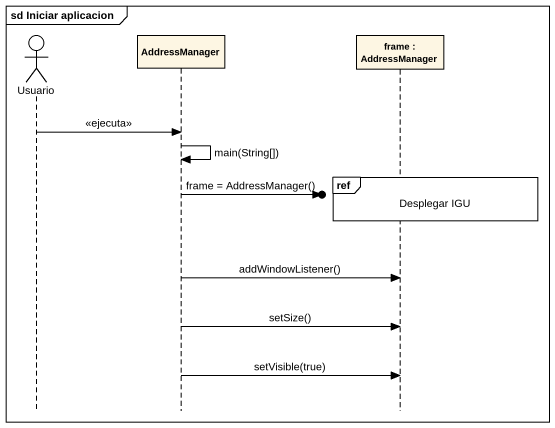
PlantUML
@startuml
mainframe sd Iniciar aplicacion
hide footbox
actor Usuario
participant AddressManager
participant "frame : AddressManager" as frame_

Usuario -> AddressManager : <<ejecuta>>
AddressManager -> AddressManager : main(String[])
ref over frame_ : Desplegar IGU
AddressManager ->o] : frame = AddressManager()
AddressManager -> frame_ : addWindowListener()
AddressManager -> frame_ : setSize()
AddressManager -> frame_ : setVisible(true)
@enduml
